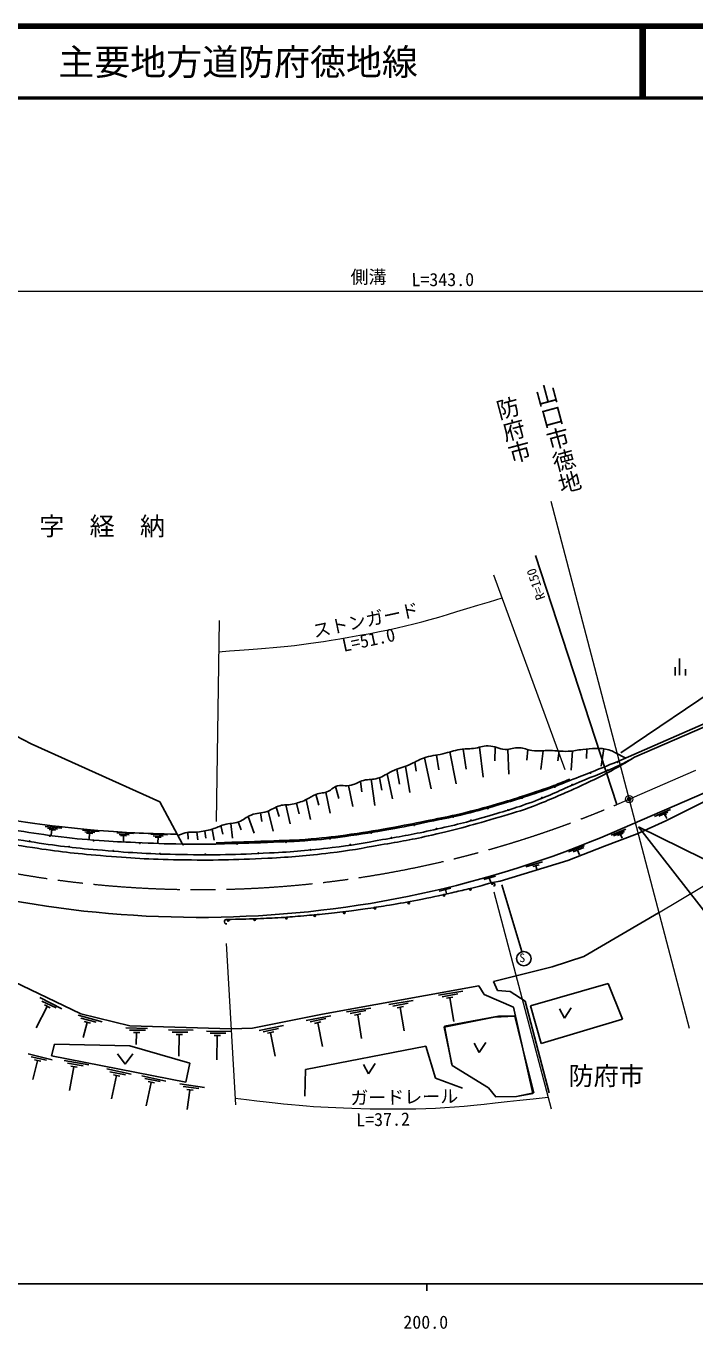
# Model space of a CAD drawing. Units: millimetres, scale not verified. Extents: x 40000 to 680000, y 20000 to 380000.
# Drawn here: x 212236 to 305297, y 198715 to 380000 of the extents above; entities that cross this region are included whole.
import ezdxf
from ezdxf.enums import TextEntityAlignment as Align

# ---------------------------------------------------------------- set-up
doc = ezdxf.new("R2010")
doc.units = ezdxf.units.MM
doc.header["$LTSCALE"] = 1000
doc.header["$PDMODE"] = 32
doc.header["$PDSIZE"] = 500
doc.linetypes.add('CHAIN', pattern=[18.5, 12, -1.5, 3.5, -1.5])
for name, color, linetype, lineweight in [('M-BGD', 7, 'Continuous', 25), ('M-BMK', 2, 'CHAIN', 13), ('M-BMK-HTXT', 7, 'Continuous', 13), ('M-BMK-SRVR', 3, 'Continuous', 25), ('M-STR-HTXT', 7, 'Continuous', 13), ('M-STR-STRC', 7, 'Continuous', 25), ('M-TTL', 2, 'Continuous', 140), ('M-TTL-BAND', 7, 'Continuous', 25), ('M-TTL-LINE', 7, 'Continuous', 50)]:
    doc.layers.add(name, color=color, linetype=linetype, lineweight=lineweight)
doc.layers.add('M-TTL-TXT', color=7, linetype='Continuous')
doc.styles.add('ＭＳ ゴシック', font='')
doc.styles.get('ＭＳ ゴシック').set_extended_font_data('MS Gothic')

msp = doc.modelspace()

# ---------------------------------------------------------------- hatches: boundary and pattern name
at = {"layer": 'M-BGD'}
for points in [[(294484, 277594, 0.41421), (294543, 277536, 0.41421)], [(293121, 276457, 0.41421), (293180, 276398, 0.41421)], [(285739, 274117, 0.41421), (285798, 274059, 0.41421)], [(288152, 274442, 0.41421), (288211, 274384, 0.41421)], [(281196, 272602, 0.41421), (281254, 272543, 0.41421)], [(283946, 272627, 0.41421), (284005, 272568, 0.41421)], [(276429, 271137, 0.41421), (276487, 271079, 0.41421)], [(279229, 270925, 0.41421), (279288, 270866, 0.41421)], [(266179, 268808, 0.41421), (266237, 268749, 0.41421)], [(271598, 269948, 0.41421), (271656, 269889, 0.41421)], [(274098, 269485, 0.41421), (274157, 269427, 0.41421)], [(215502, 267320, 0.41421), (215561, 267261, 0.41421)], [(221585, 266669, 0.41421), (221644, 266610, 0.41421)], [(260196, 267731, 0.41421), (260255, 267673, 0.41421)], [(263022, 267056, 0.41421), (263080, 266998, 0.41421)], [(269267, 268283, 0.41421), (269326, 268224, 0.41421)], [(218178, 265820, 0.41421), (218236, 265761, 0.41421)], [(224300, 265244, 0.41421), (224359, 265185, 0.41421)], [(228006, 266318, 0.41421), (228064, 266260, 0.41421)], [(230806, 264843, 0.41421), (230865, 264785, 0.41421)], [(234026, 266117, 0.41421), (234085, 266059, 0.41421)], [(237127, 264742, 0.41421), (237186, 264684, 0.41421)], [(241535, 266229, 0.41421), (241593, 266171, 0.41421)], [(244498, 264904, 0.41421), (244556, 264846, 0.41421)], [(248344, 266454, 0.41421), (248403, 266396, 0.41421)], [(251732, 265379, 0.41421), (251791, 265321, 0.41421)], [(257301, 266081, 0.41421), (257360, 266022, 0.41421)], [(274171, 259890, 1), (273937, 259890, 0.41421), (274054, 259773, 0.41421)], [(273949, 259864, 0.41421), (274047, 259766, 0.41421)], [(277220, 260703, 0.41421), (277103, 260820, 0.41421), (276985, 260703, 1)], [(276998, 260677, 0.41421), (277096, 260579, 0.41421)], [(265599, 258003, 1), (265364, 258003, 1)], [(270496, 259063, 0.41421), (270379, 259180, 0.41421), (270262, 259063, 1)], [(270274, 259037, 0.41421), (270372, 258939, 0.41421)], [(240478, 255579, 1), (240243, 255579, 1)], [(244157, 255666, 1), (243922, 255666, 1)], [(243935, 255640, 0.41421), (244033, 255542, 0.41421)], [(248594, 255884, 1), (248359, 255884, 0.41421), (248477, 255767, 0.41421)], [(248372, 255858, 0.41421), (248470, 255761, 0.41421)], [(252523, 256237, 1), (252289, 256237, 0.41421), (252406, 256119, 0.41421)], [(252301, 256211, 0.41421), (252399, 256113, 0.41421)], [(256628, 256635, 1), (256393, 256635, 0.41421), (256510, 256517, 0.41421)], [(260888, 257265, 1), (260653, 257265, 0.41421), (260770, 257147, 0.41421)], [(260666, 257239, 0.41421), (260763, 257141, 0.41421)], [(240256, 255553, 0.41421), (240354, 255455, 0.41421)]]:
    msp.add_hatch(color=256, dxfattribs=at).paths.add_polyline_path(points)
h = msp.add_hatch(color=256, dxfattribs=at)
edge = h.paths.add_edge_path()
edge.add_ellipse((290779, 276107), major_axis=(21.6, -54.6), ratio=1, start_angle=-111.57227, end_angle=68.42773)
h = msp.add_hatch(color=256, dxfattribs=at)
edge = h.paths.add_edge_path()
edge.add_ellipse((212741, 266572), major_axis=(21.6, -54.6), ratio=1, start_angle=-111.57227, end_angle=68.42773)
h = msp.add_hatch(color=256, dxfattribs=at)
edge = h.paths.add_edge_path()
edge.add_ellipse((254534, 266931), major_axis=(21.6, -54.6), ratio=1, start_angle=-111.57227, end_angle=68.42773)
h = msp.add_hatch(color=256, dxfattribs=at)
edge = h.paths.add_edge_path()
edge.add_ellipse((265474, 257977), major_axis=(35.9, -90.9), ratio=1, start_angle=-111.57227, end_angle=68.42773)
h = msp.add_hatch(color=256, dxfattribs=at)
edge = h.paths.add_edge_path()
edge.add_ellipse((256503, 256608), major_axis=(35.9, -90.9), ratio=1, start_angle=-111.57227, end_angle=68.42773)

# ---------------------------------------------------------------- linework, layer by layer
for p, q in [((294418, 271676), (283137, 306310)), ((303172, 289689), (303172, 292015)), ((295005, 278888), (314071, 291755)), ((302538, 289647), (302538, 290789)), ((303975, 289633), (303975, 290521)), ((294587, 277678), (319410, 288540)), ((296893, 278251), (319636, 288146)), ((210807, 281233), (212938, 280131)), ((212938, 280131), (230865, 272080)), ((273050, 279382), (273464, 276623)), ((275342, 279680), (275817, 275498)), ((277524, 279641), (277445, 277743)), ((279264, 279362), (279397, 275907)), ((282031, 279339), (281897, 277840)), ((290268, 279411), (290223, 278101)), ((292615, 279438), (292247, 277024)), ((266338, 277589), (266494, 276339)), ((267653, 278186), (268606, 273862)), ((269344, 278565), (269661, 276502)), ((271186, 279002), (272083, 274577)), ((284188, 279146), (283856, 276567)), ((286388, 279133), (286240, 277775)), ((288269, 279136), (288068, 276469)), ((262489, 275940), (263196, 272455)), ((263799, 276589), (264209, 274511)), ((265039, 277015), (265613, 273369)), ((293773, 267731), (312177, 275735)), ((255311, 274193), (255748, 272506)), ((257119, 274335), (257678, 271410)), ((258766, 274879), (258952, 273466)), ((260253, 275193), (260748, 271541)), ((261401, 275394), (261727, 273662)), ((230865, 272080), (233994, 266188)), ((251212, 272378), (251829, 269588)), ((252575, 273108), (252992, 271608)), ((253958, 273380), (254564, 270466)), ((301245, 269428), (307187, 272376)), ((244833, 270516), (245056, 269327)), ((245919, 270786), (246613, 267980)), ((247026, 271319), (247441, 270024)), ((248382, 271649), (248966, 268986)), ((249852, 271829), (250231, 270381)), ((299680, 270031), (301894, 271013)), ((300277, 270070), (301509, 270608)), ((301009, 270166), (301336, 270320)), ((301163, 270224), (301394, 269723)), ((214911, 268638), (217211, 268371)), ((215208, 268386), (216610, 268260)), ((239337, 268742), (239596, 267558)), ((240726, 269035), (240975, 267007)), ((241768, 269257), (242179, 268158)), ((243148, 270024), (243963, 267688)), ((297261, 267589), (301245, 269428)), ((215437, 268227), (216324, 268118)), ((215825, 268178), (215752, 267473)), ((220110, 268102), (222419, 267935)), ((220417, 267863), (221823, 267798)), ((220652, 267715), (221544, 267644)), ((221043, 267682), (220995, 266825)), ((224862, 267748), (227174, 267629)), ((225175, 267515), (226581, 267480)), ((225380, 267353), (226230, 267324)), ((225804, 267347), (225772, 266592)), ((229600, 267543), (231913, 267451)), ((229915, 267313), (231322, 267294)), ((230180, 267139), (231048, 267131)), ((230596, 267128), (230578, 266330)), ((234757, 267818), (234810, 266844)), ((235980, 267854), (236124, 266779)), ((237088, 267974), (237260, 267007)), ((238111, 268256), (238412, 266715)), ((292703, 265892), (297261, 267589)), ((293649, 267410), (295690, 268276)), ((293976, 267333), (295478, 267930)), ((294515, 267353), (295324, 267680)), ((294958, 267507), (295189, 267006)), ((287610, 263882), (292703, 265892)), ((287712, 265080), (289926, 265984)), ((288348, 265099), (289849, 265696)), ((288964, 265330), (289252, 264676)), ((278185, 261003), (287610, 263882)), ((281777, 262999), (284087, 263730)), ((282759, 263057), (283625, 263307)), ((283163, 263153), (283317, 262691)), ((275934, 261264), (277532, 261707)), ((276685, 261457), (276897, 260899)), ((269716, 259648), (271352, 260032)), ((270601, 259859), (270736, 259320)), ((277133, 260823), (278185, 261003)), ((278420, 260490), (281233, 251211)), ((289840, 250517), (300220, 256635)), ((285435, 249116), (289840, 250517)), ((207688, 248390), (219850, 242566)), ((277265, 247074), (285435, 249116)), ((277265, 247074), (277821, 245810)), ((282424, 243686), (293234, 246788)), ((293234, 246788), (295206, 241796)), ((214139, 244838), (217210, 243250)), ((253461, 242498), (275227, 246439)), ((269599, 245151), (273006, 245736)), ((270143, 244936), (272304, 245362)), ((270750, 244724), (271628, 244895)), ((271179, 244779), (271754, 241501)), ((275227, 246439), (275972, 245259)), ((275972, 245259), (280073, 243502)), ((277821, 245810), (279592, 245658)), ((279592, 245658), (281666, 244343)), ((215175, 243589), (213657, 240627)), ((214443, 244339), (216424, 243375)), ((214800, 243803), (215603, 243411)), ((256809, 242828), (260223, 243366)), ((257349, 242605), (259516, 243002)), ((262701, 243843), (266111, 244411)), ((263243, 243625), (265407, 244040)), ((263850, 243410), (264728, 243577)), ((264278, 243463), (264839, 240182)), ((280073, 243502), (282751, 231455)), ((281666, 244343), (285004, 231549)), ((282424, 243686), (283886, 238443)), ((286439, 243270), (287165, 241977)), ((287165, 241977), (288093, 243372)), ((219471, 242358), (222807, 241454)), ((219850, 242566), (226683, 240893)), ((219873, 241934), (222013, 241410)), ((220746, 241356), (220194, 239285)), ((220335, 241486), (221203, 241272)), ((243753, 240574), (253461, 242498)), ((251230, 241641), (254624, 242296)), ((251778, 241436), (253930, 241907)), ((252390, 241237), (253264, 241427)), ((252817, 241301), (253461, 238036)), ((257954, 242385), (258833, 242544)), ((258383, 242434), (258914, 239149)), ((270449, 240825), (277981, 242247)), ((277981, 242247), (280240, 242247)), ((283886, 238443), (295206, 241796)), ((226139, 240623), (229127, 240522)), ((226628, 240302), (228831, 240282)), ((226683, 240893), (240784, 240480)), ((227180, 239972), (228074, 239962)), ((227610, 239939), (227560, 238276)), ((232049, 240325), (235506, 240268)), ((232543, 240013), (234747, 240030)), ((233101, 239692), (233995, 239697)), ((233532, 239667), (233494, 236653)), ((237345, 240164), (240802, 240108)), ((237839, 239851), (240043, 239870)), ((238397, 239531), (239291, 239537)), ((238828, 239506), (238788, 236178)), ((240784, 240480), (243753, 240574)), ((244653, 240255), (248045, 240922)), ((245202, 240053), (247352, 240531)), ((245814, 239856), (246687, 240048)), ((246241, 239921), (246896, 236658)), ((271453, 235471), (270449, 240825)), ((215795, 236724), (216175, 238358)), ((216175, 238358), (226654, 238130)), ((226654, 238130), (235027, 235678)), ((251117, 234801), (267855, 238064)), ((267855, 238064), (269194, 233630)), ((274559, 238456), (275286, 237162)), ((275286, 237162), (276214, 238557)), ((212533, 237003), (215888, 236169)), ((212944, 236587), (215095, 236109)), ((213830, 236027), (213197, 233437)), ((213415, 236149), (214288, 235953)), ((234471, 233062), (215795, 236724)), ((217557, 236089), (220953, 235442)), ((217991, 235697), (220164, 235338)), ((224976, 236973), (226026, 235573)), ((226026, 235573), (227076, 236973)), ((235027, 235678), (234471, 233062)), ((218906, 235187), (218295, 231915)), ((218485, 235286), (219367, 235138)), ((223487, 234902), (226866, 234176)), ((223911, 234500), (226075, 234090)), ((224814, 233969), (224127, 230712)), ((224396, 234077), (225274, 233909)), ((228328, 233956), (231704, 233213)), ((251034, 231120), (251117, 234801)), ((259172, 235527), (259898, 234233)), ((259898, 234233), (260826, 235628)), ((271537, 235348), (276571, 232270)), ((228750, 233551), (230913, 233132)), ((229651, 233016), (228949, 229763)), ((229233, 233126), (230111, 232954)), ((233635, 232802), (237056, 232307)), ((234085, 232429), (236273, 232168)), ((269194, 233630), (272959, 232208)), ((234598, 232040), (235485, 231933)), ((235022, 231961), (234643, 229259))]:
    msp.add_line(p, q, dxfattribs=at)
msp.add_lwpolyline([(270411, 240702), (277376, 242081), (280226, 242241), (281168, 238427), (282862, 231572), (280456, 231052), (277606, 231029), (276571, 232270), (271537, 235348)], close=True, dxfattribs=at)
for centre, radius in [((294543, 277594), 58.7), ((290779, 276107), 58.7), ((293180, 276457), 58.7), ((285798, 274117), 58.7), ((288211, 274442), 58.7), ((281254, 272602), 58.7), ((284005, 272627), 58.7), ((276487, 271137), 58.7), ((279288, 270925), 58.7), ((266237, 268808), 58.7), ((269326, 268283), 58.7), ((271656, 269948), 58.7), ((274157, 269485), 58.7), ((212741, 266572), 58.7), ((215561, 267320), 58.7), ((221644, 266669), 58.7), ((248403, 266454), 58.7), ((254534, 266931), 58.7), ((260255, 267731), 58.7), ((263080, 267056), 58.7), ((218236, 265820), 58.7), ((224359, 265244), 58.7), ((228064, 266318), 58.7), ((230865, 264843), 58.7), ((234085, 266117), 58.7), ((237186, 264742), 58.7), ((241593, 266229), 58.7), ((244556, 264904), 58.7), ((251791, 265379), 58.7), ((257360, 266081), 58.7), ((274054, 259890), 117), ((274047, 259864), 97.8), ((277103, 260703), 117), ((277096, 260677), 97.8), ((265481, 258003), 117), ((265474, 257977), 97.8), ((270379, 259063), 117), ((270372, 259037), 97.8), ((240361, 255579), 117), ((240354, 255553), 97.8), ((244040, 255666), 117), ((244033, 255640), 97.8), ((248477, 255884), 117), ((248470, 255858), 97.8), ((252406, 256237), 117), ((252399, 256211), 97.8), ((256510, 256635), 117), ((256503, 256608), 97.8), ((260770, 257265), 117), ((260763, 257239), 97.8), ((281490, 250239), 1000)]:
    msp.add_circle(centre, radius, dxfattribs=at)
msp.add_arc((236333, 402263), 146282, 249.25856, 293.12054, dxfattribs=at)
for centre, major_axis, start_param, end_param in [((277215, 260571), (88, -246), 6.1677193, 9.393442), ((240118, 255377), (58, -303), 3.0261266, 6.2518494)]:
    msp.add_ellipse(centre, major_axis=major_axis, ratio=0.932455, start_param=start_param, end_param=end_param, dxfattribs=at)
for points, knots in [([(233312, 267308), (233761, 267553), (233945, 267630), (234381, 267753), (235012, 267931), (235406, 267775), (236058, 267857), (236874, 267958), (237336, 268029), (238125, 268261), (238785, 268454), (239114, 268685), (239775, 268876), (240556, 269102), (241058, 268987), (241819, 269275), (242535, 269547), (242827, 269937), (243540, 270216), (244369, 270540), (244916, 270446), (245760, 270727), (246486, 270969), (246813, 271318), (247551, 271519), (248198, 271695), (248603, 271570), (249256, 271719), (249999, 271889), (250413, 272016), (251111, 272321), (251696, 272576), (251958, 272856), (252548, 273099), (253206, 273370), (253681, 273211), (254320, 273524), (254725, 273722), (254856, 274003), (255273, 274175), (256072, 274507), (256642, 274156), (257479, 274376), (258173, 274558), (258500, 274853), (259194, 275037), (259955, 275239), (260435, 275101), (261189, 275328), (262028, 275581), (262392, 275981), (263195, 276331), (264098, 276725), (264650, 276828), (265556, 277215), (266345, 277551), (266735, 277864), (267544, 278148), (268557, 278503), (269182, 278495), (270227, 278740), (271170, 278962), (271677, 279184), (272633, 279342), (273351, 279460), (273767, 279400), (274489, 279492), (275297, 279595), (275730, 279855), (276544, 279843), (277485, 279828), (277960, 279378), (278901, 279342), (279670, 279312), (280087, 279625), (280856, 279592), (281559, 279563), (281912, 279268), (282611, 279191), (283592, 279084), (284151, 279209), (285137, 279190), (286117, 279171), (286665, 279053), (287644, 279090), (288452, 279120), (288895, 279259), (289700, 279340), (290404, 279412), (290797, 279495), (291505, 279491), (292214, 279486), (292632, 279498), (293310, 279290), (293930, 279100), (294236, 278883), (294814, 278588), (295150, 278417), (295261, 278360), (295666, 278137)], [0, 0, 0, 0, 1, 1, 1, 2, 2, 2, 3, 3, 3, 4, 4, 4, 5, 5, 5, 6, 6, 6, 7, 7, 7, 8, 8, 8, 9, 9, 9, 10, 10, 10, 11, 11, 11, 12, 12, 12, 13, 13, 13, 14, 14, 14, 15, 15, 15, 16, 16, 16, 17, 17, 17, 18, 18, 18, 19, 19, 19, 20, 20, 20, 21, 21, 21, 22, 22, 22, 23, 23, 23, 24, 24, 24, 25, 25, 25, 26, 26, 26, 27, 27, 27, 28, 28, 28, 29, 29, 29, 30, 30, 30, 31, 31, 31, 32, 32, 32, 33, 33, 33, 33]), ([(186823, 272461), (190355, 271245), (191305, 270924), (194210, 270039), (197397, 269069), (199185, 268521), (202428, 267760), (206568, 266789), (208912, 266323), (213118, 265689), (216808, 265133), (218889, 264893), (222608, 264576), (226865, 264214), (229258, 264062), (233529, 263993), (238344, 263916), (241047, 263964), (245856, 264206), (249261, 264377), (251166, 264547), (254551, 264948), (257300, 265274), (258823, 265583), (261550, 266061), (264354, 266553), (265935, 266788), (268707, 267439), (272381, 268302), (274429, 268842), (278045, 269924), (279932, 270489), (281005, 270766), (282842, 271475), (285257, 272407), (286585, 272996), (288939, 274072), (290810, 274927), (291861, 275407), (293667, 276391), (294945, 277086), (295373, 277330), (296893, 278251)], [0, 0, 0, 0, 1, 1, 1, 2, 2, 2, 3, 3, 3, 4, 4, 4, 5, 5, 5, 6, 6, 6, 7, 7, 7, 8, 8, 8, 9, 9, 9, 10, 10, 10, 11, 11, 11, 12, 12, 12, 13, 13, 13, 14, 14, 14, 14]), ([(187090, 273195), (190622, 271979), (191572, 271658), (194477, 270773), (197663, 269803), (199451, 269255), (202694, 268494), (206835, 267523), (209179, 267057), (213384, 266424), (217075, 265867), (219156, 265627), (222874, 265310), (227131, 264948), (229525, 264796), (233796, 264727), (238611, 264650), (241313, 264698), (246123, 264940), (249527, 265112), (251433, 265281), (254818, 265682), (257566, 266008), (259090, 266314), (261816, 266795), (264620, 267290), (266194, 267556), (268974, 268173), (271869, 268816), (273488, 269206), (276339, 270023), (279011, 270788), (280504, 271242), (283109, 272209), (285536, 273110), (286821, 273799), (289206, 274806), (291420, 275742), (292731, 276112), (294879, 277191), (295673, 277591), (295952, 277722), (296893, 278251)], [0, 0, 0, 0, 1, 1, 1, 2, 2, 2, 3, 3, 3, 4, 4, 4, 5, 5, 5, 6, 6, 6, 7, 7, 7, 8, 8, 8, 9, 9, 9, 10, 10, 10, 11, 11, 11, 12, 12, 12, 13, 13, 13, 14, 14, 14, 14]), ([(238650, 266181), (242133, 266275), (243026, 266296), (245829, 266412), (248188, 266510), (249513, 266511), (251866, 266704), (254041, 266882), (255255, 267044), (257416, 267353), (259818, 267696), (261158, 267932), (263546, 268361), (265441, 268701), (266497, 268920), (268384, 269304), (270060, 269645), (271005, 269810), (272668, 270212), (274681, 270700), (275804, 270996), (277794, 271573), (279235, 271991), (280038, 272241), (281464, 272711), (283104, 273251), (284030, 273533), (285649, 274137), (286529, 274465), (287014, 274669), (287888, 275013), (290509, 276042), (291329, 276375), (294587, 277678)], [0, 0, 0, 0, 1, 1, 1, 2, 2, 2, 3, 3, 3, 4, 4, 4, 5, 5, 5, 6, 6, 6, 7, 7, 7, 8, 8, 8, 9, 9, 9, 10, 10, 10, 11, 11, 11, 11]), ([(238669, 266371), (242151, 266465), (243045, 266486), (245848, 266602), (248207, 266700), (249532, 266701), (251885, 266894), (254060, 267072), (255274, 267234), (257435, 267543), (259837, 267886), (261176, 268122), (263564, 268551), (265459, 268891), (266516, 269110), (268402, 269494), (270079, 269835), (271024, 269999), (272686, 270402), (274700, 270890), (275823, 271186), (277813, 271763), (279254, 272181), (280057, 272431), (281482, 272901), (283122, 273441), (284051, 273719), (285667, 274326), (286546, 274657), (286836, 274766), (287907, 275203)], [0, 0, 0, 0, 1, 1, 1, 2, 2, 2, 3, 3, 3, 4, 4, 4, 5, 5, 5, 6, 6, 6, 7, 7, 7, 8, 8, 8, 9, 9, 9, 10, 10, 10, 10]), ([(192688, 272036), (195023, 271394), (195638, 271227), (197542, 270757), (199570, 270257), (200711, 269996), (202756, 269568), (204393, 269226), (205319, 269078), (206964, 268775), (208290, 268532), (209030, 268382), (210361, 268164), (212666, 267787), (213959, 267574), (216277, 267280), (218669, 266978), (220015, 266849), (222419, 266669), (224394, 266521), (225503, 266478), (227481, 266395), (230009, 266289), (231425, 266212), (233954, 266181), (235789, 266158), (236385, 266157), (238650, 266181)], [0, 0, 0, 0, 1, 1, 1, 2, 2, 2, 3, 3, 3, 4, 4, 4, 5, 5, 5, 6, 6, 6, 7, 7, 7, 8, 8, 8, 9, 9, 9, 9]), ([(195237, 273008), (204441, 270752), (207094, 269869), (214866, 268867), (217733, 268497), (219345, 268331), (222225, 268082), (226532, 267710), (227982, 267702), (233278, 267540)], [0, 0, 0, 0, 1, 1, 1, 2, 2, 2, 3, 3, 3, 3]), ([(240042, 255687), (242156, 255728), (242702, 255734), (244407, 255801), (245710, 255852), (246440, 255880), (247742, 255959), (248967, 256033), (249651, 256094), (250874, 256198), (252046, 256298), (252702, 256357), (253872, 256478), (255157, 256611), (255878, 256682), (257160, 256844), (258180, 256973), (258749, 257056), (259766, 257208), (260950, 257384), (261612, 257490), (262792, 257687), (264325, 257942), (265185, 258081), (266709, 258382), (268572, 258751), (269610, 258988), (271464, 259404), (272372, 259608), (272882, 259721), (273787, 259941), (275100, 260260), (275522, 260382), (277133, 260823)], [0, 0, 0, 0, 1, 1, 1, 2, 2, 2, 3, 3, 3, 4, 4, 4, 5, 5, 5, 6, 6, 6, 7, 7, 7, 8, 8, 8, 9, 9, 9, 10, 10, 10, 11, 11, 11, 11])]:
    msp.add_open_spline(points, degree=3, knots=knots, dxfattribs=at)
at = {"layer": 'M-BMK'}
msp.add_line((294418, 271676), (326242, 285589), dxfattribs=at)
msp.add_arc((236447, 407807), 147960, 249.9266, 293.06675, dxfattribs=at)
at = {"layer": 'M-BMK-HTXT'}
msp.add_line((285246, 313889), (304516, 240568), dxfattribs=at)
at = {"layer": 'M-BMK-SRVR', "lineweight": 13}
msp.add_circle((296142, 272430), 500, dxfattribs=at)
msp.add_circle((296142, 272430), 500, dxfattribs=at)
at = {"layer": 'M-BMK-SRVR'}
msp.add_point((296142, 272430), dxfattribs=at)
msp.add_point((296142, 272430), dxfattribs=at)
at = {"layer": 'M-STR-HTXT'}
for p, q in [((88751, 343114), (404506, 343114)), ((287261, 276531), (277322, 303605)), ((238718, 269331), (239150, 297269)), ((300220, 256635), (310081, 262490)), ((277334, 259537), (285284, 229364)), ((240067, 252350), (241387, 229916)), ((276571, 232270), (277606, 231029)), ((277606, 231029), (280456, 231052)), ((280456, 231052), (282751, 231455))]:
    msp.add_line(p, q, dxfattribs=at)
for points in [[(239006, 292948), (247514, 293508), (250126, 293757), (257156, 294965), (265629, 296420), (268646, 297437), (278474, 300437)], [(241312, 230824), (250054, 229743), (252762, 229522), (260134, 229364), (269818, 229158), (273380, 229704), (284879, 230987)]]:
    msp.add_open_spline(points, degree=3, knots=[0, 0, 0, 0, 1, 1, 1, 2, 2, 2, 2], dxfattribs=at)
at = {"layer": 'M-STR-STRC'}
for q in [(330421, 252376), (309126, 253575)]:
    msp.add_line((297428, 268568), q, dxfattribs=at)
at = {"layer": 'M-TTL'}
msp.add_line((680000, 380000), (40000, 380000), dxfattribs=at)
at = {"layer": 'M-TTL-BAND'}
for p, q in [((40000, 205000), (579000, 205000)), ((268000, 205000), (268000, 204000))]:
    msp.add_line(p, q, dxfattribs=at)
at = {"layer": 'M-TTL-LINE'}
for p, q in [((297750, 380000), (297750, 370000)), ((298250, 380000), (298250, 370000)), ((40000, 370000), (680000, 370000))]:
    msp.add_line(p, q, dxfattribs=at)

# ---------------------------------------------------------------- texts
at = {"layer": 'M-BGD', "style": 'ＭＳ ゴシック'}
msp.add_text('R=150', height=1320, rotation=108.63, dxfattribs=at).set_placement((284881, 300546), align=Align.BOTTOM_LEFT)
msp.add_text('S', height=1201, dxfattribs=at).set_placement((280862, 249393), align=Align.BOTTOM_LEFT)
at = {"layer": 'M-BMK-HTXT', "style": 'ＭＳ ゴシック'}
for s, p in [('山', (283584, 326480)), ('防', (278252, 324635)), ('口', (284400, 323437)), ('府', (279068, 321592)), ('市', (285215, 320394)), ('市', (279883, 318549)), ('徳', (286030, 317352)), ('地', (286845, 314309))]:
    msp.add_text(s, height=2309, rotation=15, dxfattribs=at).set_placement(p, align=Align.BOTTOM_LEFT)
for s, p in [('字\u3000経\u3000納', (214074, 308356)), ('防府市', (287705, 231870))]:
    msp.add_text(s, height=2566, dxfattribs=at).set_placement(p, align=Align.BOTTOM_LEFT)
at = {"layer": 'M-STR-HTXT', "style": 'ＭＳ ゴシック'}
for s, rotation, p in [('側溝', 0.181, (257386, 343623)), ('L=343.0', 0.181, (265853, 343252)), ('ストンガード', 11.979, (252461, 294349)), ('L=51.0', 11.979, (256540, 292384)), ('ガードレール', 1.013, (257380, 229386)), ('L=37.2', 1.013, (258188, 226342))]:
    msp.add_text(s, height=1833, rotation=rotation, dxfattribs=at).set_placement(p, align=Align.BOTTOM_LEFT)
at = {"layer": 'M-TTL-BAND', "style": 'ＭＳ ゴシック'}
msp.add_text('200.0', height=1833, dxfattribs=at).set_placement((267844, 198195), align=Align.BOTTOM_CENTER)
at = {"layer": 'M-TTL-TXT', "style": 'ＭＳ ゴシック'}
msp.add_text('主要地方道防府徳地線', height=3666, dxfattribs=at).set_placement((216734, 375000), align=Align.MIDDLE_LEFT)

doc.saveas('drawing.dxf')
